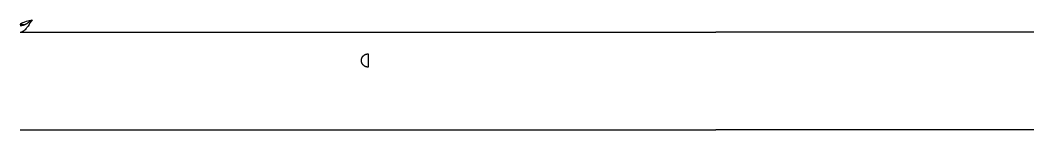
# Model space of a CAD drawing. Header units: millimetres. Extents: x -1246 to 2331, y -493 to 2006.
# Drawn here: x -349.1 to -30.5, y 1215.2 to 1250 of the extents above; entities that cross this region are included whole.
import ezdxf

# ---------------------------------------------------------------- set-up
doc = ezdxf.new("R2010")
doc.units = ezdxf.units.MM
doc.header["$MEASUREMENT"] = 0
doc.layers.add('Utwórz2D linie widoczne', color=7, linetype='Continuous', true_color=0x000000)

msp = doc.modelspace()

# ---------------------------------------------------------------- linework, layer by layer
at = {"layer": 'Utwórz2D linie widoczne'}
for p, q in [((-348.65, 1248.98), (-348.69, 1248.96)), ((-348.61, 1249), (-348.65, 1248.98)), ((-348.57, 1249.02), (-348.61, 1249)), ((-348.48, 1249.06), (-348.57, 1249.02)), ((-348.4, 1249.1), (-348.48, 1249.06)), ((-348.23, 1249.17), (-348.4, 1249.1)), ((-347.96, 1249.27), (-348.23, 1249.17)), ((-347.69, 1249.36), (-347.96, 1249.27)), ((-347.15, 1249.53), (-347.69, 1249.36)), ((-345.29, 1250.02), (-347.15, 1249.53)), ((-346.75, 1249), (-346.97, 1248.86)), ((-346.97, 1248.86), (-346.84, 1248.99)), ((-346.84, 1248.99), (-346.7, 1249.12)), ((-346.53, 1249.14), (-346.75, 1249)), ((-346.7, 1249.12), (-346.56, 1249.24)), ((-346.56, 1249.24), (-346.41, 1249.35)), ((-346.26, 1249.31), (-346.53, 1249.14)), ((-346.41, 1249.35), (-346.26, 1249.46)), ((-346.36, 1248.39), (-345.88, 1249.1)), ((-346.26, 1249.46), (-346.11, 1249.57)), ((-346, 1249.49), (-346.26, 1249.31)), ((-346.11, 1249.57), (-345.95, 1249.67)), ((-345.29, 1250.02), (-346, 1249.49)), ((-345.95, 1249.67), (-345.79, 1249.76)), ((-345.88, 1249.1), (-345.41, 1249.83)), ((-345.79, 1249.76), (-345.63, 1249.85)), ((-345.63, 1249.85), (-345.46, 1249.94)), ((-345.46, 1249.94), (-345.29, 1250.02)), ((-345.29, 1250.02), (-345.41, 1249.83)), ((-349.08, 1248.57), (-349.09, 1248.57)), ((-349.09, 1248.57), (-349.09, 1248.56)), ((-349.09, 1248.56), (-349.09, 1248.56)), ((-349.09, 1248.56), (-349.09, 1248.55)), ((-349.09, 1248.55), (-349.09, 1248.55)), ((-349.09, 1248.55), (-349.09, 1248.54)), ((-349.09, 1248.54), (-349.09, 1248.54)), ((-349.09, 1248.54), (-349.09, 1248.53)), ((-349.09, 1248.53), (-349.09, 1248.53)), ((-349.09, 1248.53), (-349.09, 1248.52)), ((-347.67, 1248.52), (-349.09, 1248.52)), ((-349.09, 1248.52), (-349.09, 1248.52)), ((-349.04, 1248.22), (-349.09, 1248.22)), ((-349.09, 1246.22), (-239.09, 1246.22)), ((-349.09, 1246.22), (-349.04, 1246.22)), ((-349.07, 1248.61), (-349.08, 1248.6)), ((-349.08, 1248.6), (-349.08, 1248.59)), ((-349.08, 1248.59), (-349.08, 1248.59)), ((-349.08, 1248.59), (-349.08, 1248.58)), ((-349.08, 1248.58), (-349.08, 1248.58)), ((-349.08, 1248.58), (-349.08, 1248.57)), ((-349.06, 1248.63), (-349.07, 1248.62)), ((-349.07, 1248.62), (-349.07, 1248.61)), ((-349.05, 1248.66), (-349.06, 1248.65)), ((-349.06, 1248.65), (-349.06, 1248.64)), ((-349.06, 1248.64), (-349.06, 1248.63)), ((-349.04, 1248.67), (-349.05, 1248.66)), ((-349.03, 1248.69), (-349.04, 1248.68)), ((-349.04, 1248.68), (-349.04, 1248.67)), ((-348.98, 1248.22), (-349.04, 1248.22)), ((-349.04, 1246.22), (-348.98, 1246.22)), ((-349.02, 1248.7), (-349.03, 1248.69)), ((-349.01, 1248.71), (-349.02, 1248.7)), ((-349, 1248.73), (-349.01, 1248.72)), ((-349.01, 1248.72), (-349.01, 1248.71)), ((-348.99, 1248.74), (-349, 1248.73)), ((-348.98, 1248.75), (-348.99, 1248.74)), ((-348.97, 1248.76), (-348.98, 1248.75)), ((-348.93, 1248.22), (-348.98, 1248.22)), ((-348.98, 1246.22), (-348.93, 1246.22)), ((-348.96, 1248.77), (-348.97, 1248.76)), ((-348.95, 1248.78), (-348.96, 1248.77)), ((-348.93, 1248.8), (-348.95, 1248.78)), ((-348.9, 1248.82), (-348.93, 1248.8)), ((-348.88, 1248.22), (-348.93, 1248.22)), ((-348.93, 1246.22), (-348.87, 1246.23)), ((-348.88, 1248.83), (-348.9, 1248.82)), ((-348.84, 1248.86), (-348.88, 1248.83)), ((-348.77, 1248.23), (-348.88, 1248.22)), ((-348.87, 1246.23), (-348.82, 1246.24)), ((-348.81, 1248.89), (-348.84, 1248.86)), ((-348.82, 1246.24), (-348.76, 1246.25)), ((-348.77, 1248.91), (-348.81, 1248.89)), ((-348.73, 1248.94), (-348.77, 1248.91)), ((-348.66, 1248.24), (-348.77, 1248.23)), ((-348.76, 1246.25), (-348.71, 1246.26)), ((-348.69, 1248.96), (-348.73, 1248.94)), ((-348.71, 1246.26), (-348.65, 1246.28)), ((-348.55, 1248.26), (-348.66, 1248.24)), ((-348.65, 1246.28), (-348.6, 1246.29)), ((-348.6, 1246.29), (-348.55, 1246.31)), ((-348.45, 1248.28), (-348.55, 1248.26)), ((-348.55, 1246.31), (-348.5, 1246.33)), ((-348.44, 1246.35), (-348.5, 1246.33)), ((-348.34, 1248.3), (-348.45, 1248.28)), ((-348.38, 1246.38), (-348.44, 1246.35)), ((-348.32, 1246.41), (-348.38, 1246.38)), ((-348.24, 1248.33), (-348.34, 1248.3)), ((-348.26, 1246.44), (-348.32, 1246.41)), ((-348.26, 1246.44), (-348.16, 1246.49)), ((-348.13, 1248.35), (-348.24, 1248.33)), ((-348.16, 1246.49), (-348.07, 1246.55)), ((-348.03, 1248.39), (-348.13, 1248.35)), ((-348.07, 1246.55), (-347.98, 1246.61)), ((-347.93, 1248.42), (-348.03, 1248.39)), ((-347.98, 1246.61), (-347.88, 1246.68)), ((-347.83, 1248.46), (-347.93, 1248.42)), ((-347.88, 1246.68), (-347.8, 1246.75)), ((-347.73, 1248.49), (-347.83, 1248.46)), ((-347.8, 1246.75), (-347.71, 1246.82)), ((-347.63, 1248.54), (-347.73, 1248.49)), ((-347.71, 1246.82), (-347.63, 1246.89)), ((-347.53, 1248.58), (-347.63, 1248.54)), ((-347.63, 1246.89), (-347.55, 1246.96)), ((-347.31, 1247.2), (-347.55, 1246.96)), ((-347.43, 1248.62), (-347.53, 1248.58)), ((-347.31, 1248.68), (-347.43, 1248.62)), ((-347.2, 1248.74), (-347.31, 1248.68)), ((-347.31, 1247.2), (-347.12, 1247.41)), ((-347.08, 1248.8), (-347.2, 1248.74)), ((-347.12, 1247.41), (-346.94, 1247.62)), ((-346.97, 1248.86), (-347.08, 1248.8)), ((-346.94, 1247.62), (-346.77, 1247.84)), ((-346.77, 1247.84), (-346.6, 1248.06)), ((-346.36, 1248.39), (-346.6, 1248.06)), ((-239.09, 1246.22), (-129.09, 1246.22)), ((-19.09, 1246.22), (-129.09, 1246.22)), ((-241.19, 1237.36), (-241.18, 1237.43)), ((-241.19, 1237.29), (-241.19, 1237.36)), ((-241.19, 1237.22), (-241.19, 1237.29)), ((-241.19, 1237.14), (-241.19, 1237.22)), ((-241.19, 1237.07), (-241.19, 1237.14)), ((-241.18, 1237), (-241.19, 1237.07)), ((-241.18, 1237.43), (-241.17, 1237.5)), ((-241.17, 1236.93), (-241.18, 1237)), ((-241.17, 1237.5), (-241.16, 1237.57)), ((-241.16, 1236.86), (-241.17, 1236.93)), ((-241.16, 1237.57), (-241.15, 1237.64)), ((-241.15, 1236.79), (-241.16, 1236.86)), ((-241.15, 1237.64), (-241.13, 1237.71)), ((-241.13, 1236.72), (-241.15, 1236.79)), ((-241.13, 1237.71), (-241.11, 1237.78)), ((-241.11, 1236.65), (-241.13, 1236.72)), ((-241.11, 1237.78), (-241.09, 1237.85)), ((-241.09, 1236.58), (-241.11, 1236.65)), ((-241.09, 1237.85), (-241.07, 1237.92)), ((-241.07, 1236.51), (-241.09, 1236.58)), ((-241.07, 1237.92), (-241.05, 1237.99)), ((-241.05, 1236.44), (-241.07, 1236.51)), ((-241.05, 1237.99), (-241.02, 1238.05)), ((-241.02, 1236.38), (-241.05, 1236.44)), ((-241.02, 1238.05), (-240.99, 1238.12)), ((-240.99, 1236.31), (-241.02, 1236.38)), ((-240.99, 1238.12), (-240.96, 1238.18)), ((-240.96, 1236.25), (-240.99, 1236.31)), ((-240.96, 1238.18), (-240.92, 1238.24)), ((-240.92, 1236.19), (-240.96, 1236.25)), ((-240.92, 1238.24), (-240.89, 1238.31)), ((-240.89, 1238.31), (-240.85, 1238.37)), ((-240.85, 1238.37), (-240.81, 1238.43)), ((-240.81, 1238.43), (-240.76, 1238.48)), ((-240.76, 1238.48), (-240.72, 1238.54)), ((-240.72, 1238.54), (-240.67, 1238.6)), ((-240.67, 1238.6), (-240.63, 1238.65)), ((-240.63, 1238.65), (-240.58, 1238.7)), ((-240.58, 1238.7), (-240.52, 1238.75)), ((-240.52, 1238.75), (-240.47, 1238.8)), ((-240.47, 1238.8), (-240.42, 1238.84)), ((-240.42, 1238.84), (-240.36, 1238.89)), ((-240.36, 1238.89), (-240.3, 1238.93)), ((-240.3, 1238.93), (-240.24, 1238.97)), ((-240.24, 1238.97), (-240.18, 1239.01)), ((-240.18, 1239.01), (-240.12, 1239.05)), ((-240.12, 1239.05), (-240.06, 1239.08)), ((-240.06, 1239.08), (-239.99, 1239.11)), ((-239.99, 1239.11), (-239.93, 1239.14)), ((-239.93, 1239.14), (-239.86, 1239.17)), ((-239.86, 1239.17), (-239.79, 1239.19)), ((-239.79, 1239.19), (-239.73, 1239.22)), ((-239.73, 1239.22), (-239.66, 1239.24)), ((-239.66, 1239.24), (-239.59, 1239.26)), ((-239.59, 1239.26), (-239.52, 1239.27)), ((-239.52, 1239.27), (-239.45, 1239.28)), ((-239.45, 1239.28), (-239.38, 1239.3)), ((-239.38, 1239.3), (-239.31, 1239.3)), ((-239.31, 1239.3), (-239.23, 1239.31)), ((-239.23, 1239.31), (-239.16, 1239.31)), ((-239.16, 1239.31), (-239.09, 1239.32)), ((-239.09, 1239.32), (-239.09, 1235.12)), ((-240.89, 1236.12), (-240.92, 1236.19)), ((-240.85, 1236.06), (-240.89, 1236.12)), ((-240.81, 1236), (-240.85, 1236.06)), ((-240.76, 1235.95), (-240.81, 1236)), ((-240.72, 1235.89), (-240.76, 1235.95)), ((-240.67, 1235.83), (-240.72, 1235.89)), ((-240.63, 1235.78), (-240.67, 1235.83)), ((-240.58, 1235.73), (-240.63, 1235.78)), ((-240.52, 1235.68), (-240.58, 1235.73)), ((-240.47, 1235.63), (-240.52, 1235.68)), ((-240.42, 1235.59), (-240.47, 1235.63)), ((-240.36, 1235.54), (-240.42, 1235.59)), ((-240.3, 1235.5), (-240.36, 1235.54)), ((-240.24, 1235.46), (-240.3, 1235.5)), ((-240.18, 1235.42), (-240.24, 1235.46)), ((-240.12, 1235.38), (-240.18, 1235.42)), ((-240.06, 1235.35), (-240.12, 1235.38)), ((-239.99, 1235.32), (-240.06, 1235.35)), ((-239.93, 1235.29), (-239.99, 1235.32)), ((-239.86, 1235.26), (-239.93, 1235.29)), ((-239.79, 1235.24), (-239.86, 1235.26)), ((-239.73, 1235.21), (-239.79, 1235.24)), ((-239.66, 1235.19), (-239.73, 1235.21)), ((-239.59, 1235.17), (-239.66, 1235.19)), ((-239.52, 1235.16), (-239.59, 1235.17)), ((-239.45, 1235.15), (-239.52, 1235.16)), ((-239.38, 1235.13), (-239.45, 1235.15)), ((-239.31, 1235.13), (-239.38, 1235.13)), ((-239.23, 1235.12), (-239.31, 1235.13)), ((-239.16, 1235.12), (-239.23, 1235.12)), ((-239.09, 1235.12), (-239.16, 1235.12)), ((-349.09, 1215.22), (-239.09, 1215.22)), ((-239.09, 1215.22), (-129.09, 1215.22)), ((-19.09, 1215.22), (-129.09, 1215.22))]:
    msp.add_line(p, q, dxfattribs=at)

doc.saveas('drawing.dxf')
